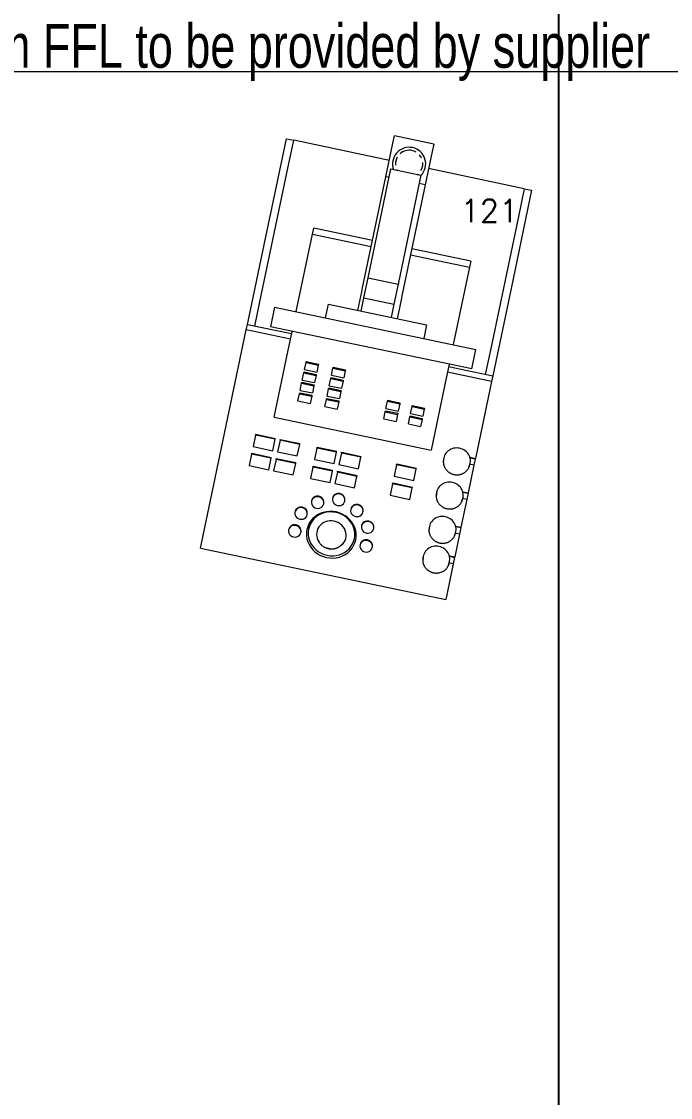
# Model space of a CAD drawing. Header units: metres. Extents: x -18745 to 220762, y -1579758 to -1356048.
# Drawn here: x 172642 to 173936, y -1425427 to -1423281 of the extents above; entities that cross this region are included whole.
import ezdxf

# ---------------------------------------------------------------- set-up
doc = ezdxf.new("R2010")
doc.units = ezdxf.units.M
doc.layers.get('0').update_dxf_attribs({"lineweight": 0})
doc.layers.add('A-100 - Copy$0$axes', color=8, linetype='Continuous')
doc.layers.add('A-100 - Copy$0$Medical Equipment and Furniture', color=8, linetype='Continuous', lineweight=0)
doc.layers.add('A-100 - Copy$0$Walls', color=8, linetype='Continuous', lineweight=0)
doc.styles.add('A-100 - Copy$0$list_ghTextstyle', font='romans.shx', dxfattribs={"height": 0.25})
doc.styles.add('A-100 - Copy$0$X3G_ENTITY_257CFD', font='swisscl.ttf', dxfattribs={"height": 200})

# ---------------------------------------------------------------- blocks, each defined once
blk = doc.blocks.new('A-100 - Copy$0$ME15657-P')
for p, q in [((0.04, 0.8841), (-0.04, 0.8841)), ((-0.04, 0.8691), (-0.04, 0.8841)), ((0.04, 0.8841), (0.04, 0.8691)), ((-0.04, 0.8009), (-0.04, 0.8691)), ((0.04, 0.8691), (0.04, 0.8009)), ((-0.25, 0.6341), (-0.25, 0.8341)), ((-0.25, 0.8341), (-0.235, 0.8341)), ((-0.04, 0.8341), (-0.235, 0.8341)), ((-0.235, 0.7741), (-0.235, 0.8341)), ((-0.0335, 0.5963), (-0.0335, 0.8182)), ((-0.0335, 0.8182), (0.0275, 0.8182)), ((0.0275, 0.8182), (0.0275, 0.5963)), ((0.235, 0.8341), (0.04, 0.8341)), ((0.235, 0.8341), (0.235, 0.7741)), ((0.235, 0.8341), (0.25, 0.8341)), ((0.25, 0.8341), (0.25, 0.6341)), ((-0.04, 0.5746), (-0.04, 0.8009)), ((-0.0335, 0.8009), (-0.04, 0.8009)), ((0.04, 0.8009), (0.0275, 0.8009)), ((0.04, 0.8009), (0.04, 0.5746)), ((-0.235, 0.5052), (-0.235, 0.7741)), ((0.235, 0.7741), (0.235, 0.5052)), ((-0.04, 0.671), (-0.16, 0.671)), ((-0.16, 0.6707), (-0.16, 0.671)), ((-0.16, 0.6587), (-0.16, 0.6707)), ((0.16, 0.671), (0.04, 0.671)), ((0.16, 0.671), (0.16, 0.6707)), ((0.16, 0.6707), (0.16, 0.6587)), ((-0.16, 0.5007), (-0.16, 0.6587)), ((-0.16, 0.6587), (-0.04, 0.6587)), ((0.04, 0.6587), (0.16, 0.6587)), ((0.16, 0.6587), (0.16, 0.5007)), ((-0.25, 0.4559), (-0.25, 0.6341)), ((0.25, 0.6341), (0.25, 0.4559)), ((-0.0335, 0.5553), (-0.0335, 0.5963)), ((-0.0335, 0.5963), (0.0275, 0.5963)), ((0.0275, 0.5963), (0.0275, 0.5553)), ((-0.04, 0.5665), (-0.04, 0.5746)), ((-0.04, 0.5283), (-0.04, 0.5665)), ((0.04, 0.5746), (0.04, 0.5665)), ((0.04, 0.5665), (0.04, 0.5283)), ((-0.0335, 0.5283), (-0.0335, 0.5553)), ((-0.0335, 0.5553), (0.0275, 0.5553)), ((0.0275, 0.5553), (0.0275, 0.5283)), ((-0.1, 0.5007), (-0.1, 0.5283)), ((-0.1, 0.5283), (0.1, 0.5283)), ((0.1, 0.5283), (0.1, 0.5007)), ((-0.235, 0.4556), (-0.235, 0.5052)), ((-0.2039, 0.5007), (0.2061, 0.5007)), ((-0.2039, 0.5007), (-0.2039, 0.4607)), ((0.2061, 0.4607), (0.2061, 0.5007)), ((0.235, 0.5052), (0.235, 0.4556)), ((-0.25, 0.4445), (-0.25, 0.4559)), ((-0.25, 0.4559), (-0.16, 0.4559)), ((0.2061, 0.4607), (-0.2039, 0.4607)), ((-0.16, 0.4191), (-0.16, 0.4606)), ((0.16, 0.4606), (0.16, 0.4191)), ((0.16, 0.4559), (0.25, 0.4559)), ((0.25, 0.4559), (0.25, 0.4445)), ((-0.25, 0.0096), (-0.25, 0.4445)), ((-0.16, 0.4445), (-0.25, 0.4445)), ((0.25, 0.4445), (0.16, 0.4445)), ((0.25, 0.4445), (0.25, 0.2877)), ((-0.16, 0.2855), (-0.16, 0.4191)), ((0.16, 0.4191), (0.16, 0.2855)), ((-0.12, 0.4055), (-0.12, 0.4076)), ((-0.12, 0.4076), (-0.095, 0.4076)), ((-0.12, 0.391), (-0.12, 0.4055)), ((-0.12, 0.4055), (-0.095, 0.4055)), ((-0.12, 0.391), (-0.095, 0.391)), ((-0.12, 0.3843), (-0.12, 0.3864)), ((-0.12, 0.3864), (-0.095, 0.3864)), ((-0.095, 0.4076), (-0.095, 0.4055)), ((-0.095, 0.4055), (-0.095, 0.391)), ((-0.095, 0.3864), (-0.095, 0.3843)), ((-0.065, 0.4055), (-0.065, 0.4076)), ((-0.065, 0.4076), (-0.04, 0.4076)), ((-0.065, 0.391), (-0.065, 0.4055)), ((-0.065, 0.4055), (-0.04, 0.4055)), ((-0.065, 0.391), (-0.04, 0.391)), ((-0.065, 0.3843), (-0.065, 0.3864)), ((-0.065, 0.3864), (-0.04, 0.3864)), ((-0.04, 0.4076), (-0.04, 0.4055)), ((-0.04, 0.4055), (-0.04, 0.391)), ((-0.04, 0.3864), (-0.04, 0.3843)), ((-0.12, 0.3698), (-0.12, 0.3843)), ((-0.12, 0.3843), (-0.095, 0.3843)), ((-0.12, 0.3698), (-0.095, 0.3698)), ((-0.12, 0.3631), (-0.12, 0.3652)), ((-0.12, 0.3652), (-0.095, 0.3652)), ((-0.095, 0.3843), (-0.095, 0.3698)), ((-0.095, 0.3652), (-0.095, 0.3631)), ((-0.065, 0.3698), (-0.065, 0.3843)), ((-0.065, 0.3843), (-0.04, 0.3843)), ((-0.065, 0.3698), (-0.04, 0.3698)), ((-0.065, 0.3631), (-0.065, 0.3652)), ((-0.065, 0.3652), (-0.04, 0.3652)), ((-0.04, 0.3843), (-0.04, 0.3698)), ((-0.04, 0.3652), (-0.04, 0.3631)), ((0.055, 0.3631), (0.055, 0.3652)), ((0.055, 0.3652), (0.08, 0.3652)), ((0.08, 0.3652), (0.08, 0.3631)), ((0.105, 0.3631), (0.105, 0.3652)), ((0.105, 0.3652), (0.13, 0.3652)), ((0.13, 0.3652), (0.13, 0.3631)), ((-0.12, 0.3486), (-0.12, 0.3631)), ((-0.12, 0.3631), (-0.095, 0.3631)), ((-0.12, 0.3486), (-0.095, 0.3486)), ((-0.12, 0.3418), (-0.12, 0.344)), ((-0.12, 0.344), (-0.095, 0.344)), ((-0.095, 0.3631), (-0.095, 0.3486)), ((-0.095, 0.344), (-0.095, 0.3418)), ((-0.065, 0.3486), (-0.065, 0.3631)), ((-0.065, 0.3631), (-0.04, 0.3631)), ((-0.065, 0.3486), (-0.04, 0.3486)), ((-0.065, 0.3418), (-0.065, 0.344)), ((-0.065, 0.344), (-0.04, 0.344)), ((-0.04, 0.3631), (-0.04, 0.3486)), ((-0.04, 0.344), (-0.04, 0.3418)), ((0.055, 0.3486), (0.055, 0.3631)), ((0.055, 0.3631), (0.08, 0.3631)), ((0.055, 0.3486), (0.08, 0.3486)), ((0.055, 0.3418), (0.055, 0.344)), ((0.055, 0.344), (0.08, 0.344)), ((0.08, 0.3631), (0.08, 0.3486)), ((0.08, 0.344), (0.08, 0.3418)), ((0.105, 0.3486), (0.105, 0.3631)), ((0.105, 0.3631), (0.13, 0.3631)), ((0.105, 0.3486), (0.13, 0.3486)), ((0.105, 0.3418), (0.105, 0.344)), ((0.105, 0.344), (0.13, 0.344)), ((0.13, 0.3631), (0.13, 0.3486)), ((0.13, 0.344), (0.13, 0.3418)), ((-0.12, 0.3274), (-0.12, 0.3418)), ((-0.12, 0.3418), (-0.095, 0.3418)), ((-0.12, 0.3274), (-0.095, 0.3274)), ((-0.095, 0.3418), (-0.095, 0.3274)), ((-0.065, 0.3274), (-0.065, 0.3418)), ((-0.065, 0.3418), (-0.04, 0.3418)), ((-0.065, 0.3274), (-0.04, 0.3274)), ((-0.04, 0.3418), (-0.04, 0.3274)), ((0.055, 0.3274), (0.055, 0.3418)), ((0.055, 0.3418), (0.08, 0.3418)), ((0.055, 0.3274), (0.08, 0.3274)), ((0.08, 0.3418), (0.08, 0.3274)), ((0.105, 0.3274), (0.105, 0.3418)), ((0.105, 0.3418), (0.13, 0.3418)), ((0.105, 0.3274), (0.13, 0.3274)), ((0.13, 0.3418), (0.13, 0.3274)), ((-0.16, 0.2855), (0.16, 0.2855)), ((0.2372, 0.2879), (0.2394, 0.2877)), ((0.2381, 0.2867), (0.2394, 0.2868)), ((0.2394, 0.2877), (0.25, 0.2877)), ((0.2394, 0.2868), (0.25, 0.2868)), ((0.25, 0.2876), (0.25, 0.2867)), ((0.25, 0.2868), (0.25, 0.2737)), ((0.1882, 0.276), (0.1882, 0.2729)), ((0.25, 0.2737), (0.2406, 0.2737)), ((0.2418, 0.2729), (0.2418, 0.276)), ((0.25, 0.2737), (0.25, 0.2177)), ((-0.1888, 0.2448), (-0.1488, 0.2448)), ((-0.1888, 0.243), (-0.1888, 0.2448)), ((-0.1488, 0.243), (-0.1888, 0.243)), ((-0.1888, 0.243), (-0.1888, 0.2196)), ((-0.1488, 0.243), (-0.1488, 0.2448)), ((-0.1488, 0.2196), (-0.1488, 0.243)), ((-0.1388, 0.2448), (-0.0988, 0.2448)), ((-0.1388, 0.243), (-0.1388, 0.2448)), ((-0.0988, 0.243), (-0.1388, 0.243)), ((-0.1388, 0.243), (-0.1388, 0.2196)), ((-0.0988, 0.243), (-0.0988, 0.2448)), ((-0.0988, 0.2196), (-0.0988, 0.243)), ((-0.0638, 0.2448), (-0.0238, 0.2448)), ((-0.0638, 0.243), (-0.0638, 0.2448)), ((-0.0238, 0.243), (-0.0638, 0.243)), ((-0.0638, 0.243), (-0.0638, 0.2196)), ((-0.0238, 0.243), (-0.0238, 0.2448)), ((-0.0238, 0.2196), (-0.0238, 0.243)), ((-0.0138, 0.2448), (0.0262, 0.2448)), ((-0.0138, 0.243), (-0.0138, 0.2448)), ((0.0262, 0.243), (-0.0138, 0.243)), ((-0.0138, 0.243), (-0.0138, 0.2196)), ((0.0262, 0.243), (0.0262, 0.2448)), ((0.0262, 0.2196), (0.0262, 0.243)), ((0.0988, 0.2448), (0.1388, 0.2448)), ((0.0988, 0.243), (0.0988, 0.2448)), ((0.1388, 0.243), (0.0988, 0.243)), ((0.0988, 0.243), (0.0988, 0.2196)), ((0.1388, 0.243), (0.1388, 0.2448)), ((0.1388, 0.2196), (0.1388, 0.243)), ((-0.1888, 0.2196), (-0.1488, 0.2196)), ((-0.1388, 0.2196), (-0.0988, 0.2196)), ((-0.0638, 0.2196), (-0.0238, 0.2196)), ((-0.0138, 0.2196), (0.0262, 0.2196)), ((0.0988, 0.2196), (0.1388, 0.2196)), ((0.2375, 0.2178), (0.2394, 0.2177)), ((0.2385, 0.2167), (0.2394, 0.2168)), ((0.2394, 0.2177), (0.25, 0.2177)), ((0.2394, 0.2168), (0.25, 0.2168)), ((0.25, 0.2168), (0.25, 0.2037)), ((-0.1888, 0.206), (-0.1488, 0.206)), ((-0.1888, 0.2042), (-0.1888, 0.206)), ((-0.1488, 0.2042), (-0.1888, 0.2042)), ((-0.1888, 0.2042), (-0.1888, 0.1809)), ((-0.1488, 0.2042), (-0.1488, 0.206)), ((-0.1488, 0.1809), (-0.1488, 0.2042)), ((-0.1388, 0.206), (-0.0988, 0.206)), ((-0.1388, 0.2042), (-0.1388, 0.206)), ((-0.0988, 0.2042), (-0.1388, 0.2042)), ((-0.1388, 0.2042), (-0.1388, 0.1809)), ((-0.0988, 0.2042), (-0.0988, 0.206)), ((-0.0988, 0.1809), (-0.0988, 0.2042)), ((-0.0638, 0.206), (-0.0238, 0.206)), ((-0.0638, 0.2042), (-0.0638, 0.206)), ((-0.0238, 0.2042), (-0.0638, 0.2042)), ((-0.0638, 0.2042), (-0.0638, 0.1809)), ((-0.0238, 0.2042), (-0.0238, 0.206)), ((-0.0238, 0.1809), (-0.0238, 0.2042)), ((-0.0138, 0.206), (0.0262, 0.206)), ((-0.0138, 0.2042), (-0.0138, 0.206)), ((0.0262, 0.2042), (-0.0138, 0.2042)), ((-0.0138, 0.2042), (-0.0138, 0.1809)), ((0.0262, 0.2042), (0.0262, 0.206)), ((0.0262, 0.1809), (0.0262, 0.2042)), ((0.0988, 0.206), (0.1388, 0.206)), ((0.0988, 0.2042), (0.0988, 0.206)), ((0.1388, 0.2042), (0.0988, 0.2042)), ((0.0988, 0.2042), (0.0988, 0.1809)), ((0.1388, 0.2042), (0.1388, 0.206)), ((0.1388, 0.1809), (0.1388, 0.2042)), ((0.1882, 0.2064), (0.1882, 0.2033)), ((0.25, 0.2037), (0.2406, 0.2037)), ((0.2418, 0.2033), (0.2418, 0.2064)), ((0.25, 0.2037), (0.25, 0.1476)), ((-0.1888, 0.1809), (-0.1488, 0.1809)), ((-0.1388, 0.1809), (-0.0988, 0.1809)), ((-0.0638, 0.1809), (-0.0238, 0.1809)), ((-0.0138, 0.1809), (0.0262, 0.1809)), ((0.0988, 0.1809), (0.1388, 0.1809)), ((-0.0125, 0.1519), (-0.0125, 0.1509)), ((0.0125, 0.1509), (0.0125, 0.1519)), ((-0.0525, 0.1379), (-0.0525, 0.1369)), ((-0.0275, 0.1369), (-0.0275, 0.1379)), ((0.0275, 0.1379), (0.0275, 0.1369)), ((0.0525, 0.1369), (0.0525, 0.1379)), ((0.1882, 0.1365), (0.1882, 0.1333)), ((0.2376, 0.1478), (0.2394, 0.1476)), ((0.2385, 0.1467), (0.2394, 0.1467)), ((0.2394, 0.1476), (0.25, 0.1476)), ((0.2394, 0.1467), (0.25, 0.1467)), ((0.25, 0.1336), (0.2406, 0.1336)), ((0.2418, 0.1333), (0.2418, 0.1365)), ((0.25, 0.1475), (0.25, 0.1466)), ((0.25, 0.1467), (0.25, 0.1336)), ((0.25, 0.1336), (0.25, 0.087)), ((-0.0803, 0.1099), (-0.0803, 0.1089)), ((-0.0553, 0.1089), (-0.0553, 0.1099)), ((0.0553, 0.1099), (0.0553, 0.1089)), ((0.0803, 0.1089), (0.0803, 0.1099)), ((0.2376, 0.0872), (0.2394, 0.087)), ((0.2385, 0.0861), (0.2394, 0.0861)), ((0.2394, 0.087), (0.25, 0.087)), ((0.2394, 0.0861), (0.25, 0.0861)), ((0.25, 0.0869), (0.25, 0.086)), ((0.25, 0.0861), (0.25, 0.073)), ((-0.0853, 0.0726), (-0.0853, 0.0715)), ((-0.0603, 0.0715), (-0.0603, 0.0726)), ((0.0603, 0.0726), (0.0603, 0.0715)), ((0.0853, 0.0715), (0.0853, 0.0726)), ((0.1882, 0.0758), (0.1882, 0.0727)), ((0.25, 0.073), (0.2406, 0.073)), ((0.2418, 0.0727), (0.2418, 0.0758)), ((0.25, 0.073), (0.25, 0.0096)), ((-0.25, 0), (-0.25, 0.0096)), ((-0.25, 0), (0.25, 0)), ((0.25, 0.0096), (0.25, 0))]:
    blk.add_line(p, q)
at = {"flags": 128}
for points in [[(0.1882, 0.2729), (0.1883, 0.2718), (0.1883, 0.2708), (0.1884, 0.2698), (0.1886, 0.2688), (0.1888, 0.2678), (0.189, 0.2668), (0.1893, 0.2658), (0.1896, 0.2648), (0.19, 0.2638), (0.1904, 0.2629), (0.1909, 0.262), (0.1913, 0.261), (0.1919, 0.2602), (0.1924, 0.2593), (0.193, 0.2584), (0.1936, 0.2576), (0.1943, 0.2568), (0.195, 0.256), (0.1957, 0.2553), (0.1965, 0.2546), (0.1973, 0.2539), (0.1981, 0.2532), (0.1989, 0.2526), (0.1998, 0.252), (0.2007, 0.2515), (0.2016, 0.251), (0.2025, 0.2505), (0.2035, 0.25), (0.2044, 0.2496), (0.2054, 0.2492), (0.2064, 0.2489), (0.2074, 0.2486), (0.2084, 0.2483), (0.2095, 0.2481), (0.2105, 0.2479), (0.2116, 0.2478), (0.2126, 0.2477), (0.2137, 0.2476), (0.2147, 0.2476), (0.215, 0.2476)], [(0.215, 0.2476), (0.2161, 0.2476), (0.2171, 0.2476), (0.2182, 0.2477), (0.2192, 0.2479), (0.2203, 0.248), (0.2213, 0.2483), (0.2223, 0.2485), (0.2233, 0.2488), (0.2243, 0.2491), (0.2253, 0.2495), (0.2263, 0.2499), (0.2272, 0.2503), (0.2282, 0.2508), (0.2291, 0.2513), (0.23, 0.2519), (0.2308, 0.2525), (0.2317, 0.2531), (0.2325, 0.2537), (0.2333, 0.2544), (0.2341, 0.2551), (0.2348, 0.2558), (0.2355, 0.2566), (0.2362, 0.2574), (0.2368, 0.2582), (0.2374, 0.2591), (0.238, 0.2599), (0.2385, 0.2608), (0.239, 0.2617), (0.2395, 0.2626), (0.2399, 0.2636), (0.2403, 0.2645), (0.2406, 0.2655), (0.2409, 0.2665), (0.2411, 0.2675), (0.2414, 0.2685), (0.2415, 0.2695), (0.2416, 0.2705), (0.2417, 0.2716), (0.2418, 0.2726), (0.2418, 0.2729)], [(0.1882, 0.2033), (0.1883, 0.2023), (0.1883, 0.2012), (0.1884, 0.2002), (0.1886, 0.1992), (0.1888, 0.1982), (0.189, 0.1972), (0.1893, 0.1962), (0.1896, 0.1952), (0.19, 0.1943), (0.1904, 0.1933), (0.1909, 0.1924), (0.1913, 0.1915), (0.1919, 0.1906), (0.1924, 0.1897), (0.193, 0.1889), (0.1936, 0.188), (0.1943, 0.1872), (0.195, 0.1865), (0.1957, 0.1857), (0.1965, 0.185), (0.1973, 0.1843), (0.1981, 0.1837), (0.1989, 0.183), (0.1998, 0.1825), (0.2007, 0.1819), (0.2016, 0.1814), (0.2025, 0.1809), (0.2035, 0.1804), (0.2044, 0.18), (0.2054, 0.1797), (0.2064, 0.1793), (0.2074, 0.179), (0.2084, 0.1787), (0.2095, 0.1785), (0.2105, 0.1783), (0.2116, 0.1782), (0.2126, 0.1781), (0.2137, 0.178), (0.2147, 0.178), (0.215, 0.178)], [(0.215, 0.178), (0.2161, 0.178), (0.2171, 0.178), (0.2182, 0.1781), (0.2192, 0.1783), (0.2203, 0.1785), (0.2213, 0.1787), (0.2223, 0.1789), (0.2233, 0.1792), (0.2243, 0.1796), (0.2253, 0.1799), (0.2263, 0.1803), (0.2272, 0.1808), (0.2282, 0.1812), (0.2291, 0.1818), (0.23, 0.1823), (0.2308, 0.1829), (0.2317, 0.1835), (0.2325, 0.1841), (0.2333, 0.1848), (0.2341, 0.1855), (0.2348, 0.1863), (0.2355, 0.187), (0.2362, 0.1878), (0.2368, 0.1886), (0.2374, 0.1895), (0.238, 0.1903), (0.2385, 0.1912), (0.239, 0.1921), (0.2395, 0.1931), (0.2399, 0.194), (0.2403, 0.195), (0.2406, 0.1959), (0.2409, 0.1969), (0.2411, 0.1979), (0.2414, 0.1989), (0.2415, 0.1999), (0.2416, 0.201), (0.2417, 0.202), (0.2418, 0.203), (0.2418, 0.2033)], [(0.1882, 0.1333), (0.1883, 0.1323), (0.1883, 0.1313), (0.1884, 0.1303), (0.1886, 0.1292), (0.1888, 0.1282), (0.189, 0.1272), (0.1893, 0.1262), (0.1896, 0.1253), (0.19, 0.1243), (0.1904, 0.1234), (0.1909, 0.1224), (0.1913, 0.1215), (0.1919, 0.1206), (0.1924, 0.1198), (0.193, 0.1189), (0.1936, 0.1181), (0.1943, 0.1173), (0.195, 0.1165), (0.1957, 0.1158), (0.1965, 0.1151), (0.1973, 0.1144), (0.1981, 0.1137), (0.1989, 0.1131), (0.1998, 0.1125), (0.2007, 0.112), (0.2016, 0.1114), (0.2025, 0.1109), (0.2035, 0.1105), (0.2044, 0.1101), (0.2054, 0.1097), (0.2064, 0.1094), (0.2074, 0.1091), (0.2084, 0.1088), (0.2095, 0.1086), (0.2105, 0.1084), (0.2116, 0.1082), (0.2126, 0.1081), (0.2137, 0.1081), (0.2147, 0.108), (0.215, 0.108)], [(0.215, 0.108), (0.2161, 0.108), (0.2171, 0.1081), (0.2182, 0.1082), (0.2192, 0.1083), (0.2203, 0.1085), (0.2213, 0.1087), (0.2223, 0.109), (0.2233, 0.1093), (0.2243, 0.1096), (0.2253, 0.11), (0.2263, 0.1104), (0.2272, 0.1108), (0.2282, 0.1113), (0.2291, 0.1118), (0.23, 0.1124), (0.2308, 0.1129), (0.2317, 0.1135), (0.2325, 0.1142), (0.2333, 0.1149), (0.2341, 0.1156), (0.2348, 0.1163), (0.2355, 0.1171), (0.2362, 0.1179), (0.2368, 0.1187), (0.2374, 0.1195), (0.238, 0.1204), (0.2385, 0.1213), (0.239, 0.1222), (0.2395, 0.1231), (0.2399, 0.1241), (0.2403, 0.125), (0.2406, 0.126), (0.2409, 0.127), (0.2411, 0.128), (0.2414, 0.129), (0.2415, 0.13), (0.2416, 0.131), (0.2417, 0.132), (0.2418, 0.1331), (0.2418, 0.1333)], [(-0.0266, 0.0675), (-0.026, 0.0664), (-0.0253, 0.0654), (-0.0246, 0.0644), (-0.0239, 0.0634), (-0.0231, 0.0624), (-0.0224, 0.0615), (-0.0215, 0.0606), (-0.0207, 0.0598), (-0.0198, 0.0589), (-0.0189, 0.0582), (-0.018, 0.0575), (-0.017, 0.0568), (-0.016, 0.0561), (-0.015, 0.0555), (-0.014, 0.055), (-0.013, 0.0544), (-0.0119, 0.054), (-0.0109, 0.0535), (-0.0098, 0.0531), (-0.0087, 0.0528), (-0.0076, 0.0525), (-0.0065, 0.0522), (-0.0054, 0.052), (-0.0043, 0.0518), (-0.0032, 0.0517), (-0.0021, 0.0516), (-0.001, 0.0515), (0, 0.0515)], [(0, 0.0515), (0.0011, 0.0515), (0.0022, 0.0516), (0.0034, 0.0517), (0.0045, 0.0518), (0.0056, 0.052), (0.0067, 0.0522), (0.0078, 0.0525), (0.0089, 0.0528), (0.0099, 0.0532), (0.011, 0.0536), (0.0121, 0.054), (0.0131, 0.0545), (0.0141, 0.055), (0.0152, 0.0556), (0.0161, 0.0562), (0.0171, 0.0569), (0.0181, 0.0575), (0.019, 0.0583), (0.0199, 0.059), (0.0208, 0.0599), (0.0216, 0.0607), (0.0225, 0.0616), (0.0232, 0.0625), (0.024, 0.0635), (0.0247, 0.0645), (0.0254, 0.0655), (0.026, 0.0666), (0.0266, 0.0675)], [(0.1882, 0.0727), (0.1883, 0.0717), (0.1883, 0.0706), (0.1884, 0.0696), (0.1886, 0.0686), (0.1888, 0.0676), (0.189, 0.0666), (0.1893, 0.0656), (0.1896, 0.0646), (0.19, 0.0637), (0.1904, 0.0627), (0.1909, 0.0618), (0.1913, 0.0609), (0.1919, 0.06), (0.1924, 0.0591), (0.193, 0.0583), (0.1936, 0.0574), (0.1943, 0.0566), (0.195, 0.0559), (0.1957, 0.0551), (0.1965, 0.0544), (0.1973, 0.0537), (0.1981, 0.0531), (0.1989, 0.0525), (0.1998, 0.0519), (0.2007, 0.0513), (0.2016, 0.0508), (0.2025, 0.0503), (0.2035, 0.0499), (0.2044, 0.0494), (0.2054, 0.0491), (0.2064, 0.0487), (0.2074, 0.0484), (0.2084, 0.0482), (0.2095, 0.0479), (0.2105, 0.0477), (0.2116, 0.0476), (0.2126, 0.0475), (0.2137, 0.0474), (0.2147, 0.0474), (0.215, 0.0474)], [(0.215, 0.0474), (0.2161, 0.0474), (0.2171, 0.0475), (0.2182, 0.0476), (0.2192, 0.0477), (0.2203, 0.0479), (0.2213, 0.0481), (0.2223, 0.0483), (0.2233, 0.0486), (0.2243, 0.049), (0.2253, 0.0493), (0.2263, 0.0497), (0.2272, 0.0502), (0.2282, 0.0507), (0.2291, 0.0512), (0.23, 0.0517), (0.2308, 0.0523), (0.2317, 0.0529), (0.2325, 0.0536), (0.2333, 0.0542), (0.2341, 0.0549), (0.2348, 0.0557), (0.2355, 0.0564), (0.2362, 0.0572), (0.2368, 0.058), (0.2374, 0.0589), (0.238, 0.0597), (0.2385, 0.0606), (0.239, 0.0615), (0.2395, 0.0625), (0.2399, 0.0634), (0.2403, 0.0644), (0.2406, 0.0653), (0.2409, 0.0663), (0.2411, 0.0673), (0.2414, 0.0683), (0.2415, 0.0693), (0.2416, 0.0704), (0.2417, 0.0714), (0.2418, 0.0724), (0.2418, 0.0727)]]:
    blk.add_lwpolyline(points, dxfattribs=at)
for radius, start, end in [(0.033, 90, 212.0544), (0.0272, 90, 144), (0.033, 327.3076, 90), (0.0272, 72, 90), (0.0272, 162, 198), (0.0272, 126, 144), (0.0272, 36, 54), (0.0272, 0, 18), (0.0272, 342, 18), (0.0272, 180, 198), (0.0272, 216, 221.6097), (0.0272, 318.3903, 324), (0.0272, 318.3903, 324)]:
    blk.add_arc((0, 0.8355), radius, start, end)
for centre, major_axis, start_param, end_param in [((0.215, 0.276), (0.0268, 0), 1.570796, 3.401412), ((0.215, 0.276), (0.0268, 0), 5.969026, 7.853982), ((0.215, 0.2064), (0.0268, 0), 1.570796, 3.401412), ((0.215, 0.2064), (0.0268, 0), 5.969026, 7.853982), ((0, 0.1519), (0.0125, 0), 1.570796, 3.141593), ((0, 0.1509), (0.0125, 0), 1.570796, 4.712389), ((0, 0.1519), (0.0125, 0), 0, 1.570796), ((0, 0.1509), (0.0125, 0), 4.712389, 7.853982), ((0.215, 0.1365), (0.0268, 0), 1.570796, 3.401412), ((0.215, 0.1365), (0.0268, 0), 5.969026, 7.853982), ((-0.04, 0.1379), (0.0125, 0), 1.570796, 3.141593), ((-0.04, 0.1369), (0.0125, 0), 1.570796, 4.712389), ((-0.04, 0.1379), (0.0125, 0), 0, 1.570796), ((-0.04, 0.1369), (0.0125, 0), 4.712389, 7.853982), ((0.04, 0.1379), (0.0125, 0), 1.570796, 3.141593), ((0.04, 0.1369), (0.0125, 0), 1.570796, 4.712389), ((0.04, 0.1379), (0.0125, 0), 0, 1.570796), ((0.04, 0.1369), (0.0125, 0), 4.712389, 7.853982), ((-0.0678, 0.1099), (0.0125, 0), 1.570796, 3.141593), ((-0.0678, 0.1089), (0.0125, 0), 1.570796, 4.712389), ((-0.0678, 0.1099), (0.0125, 0), 0, 1.570796), ((-0.0678, 0.1089), (0.0125, 0), 4.712389, 7.853982), ((0, 0.0797), (-0.0497, 0), 4.712389, 7.853982), ((0, 0.0815), (-0.0467, 0), 4.712389, 7.853982), ((0, 0.0797), (0.0296, 0), 1.570796, 3.926991), ((0, 0.0797), (0.0497, 0), 4.712389, 7.853982), ((0, 0.0815), (0.0467, 0), 4.712389, 7.853982), ((0, 0.0797), (0.0296, 0), 5.497787, 7.853982), ((0.0678, 0.1099), (0.0125, 0), 1.570796, 3.141593), ((0.0678, 0.1089), (0.0125, 0), 1.570796, 4.712389), ((0.0678, 0.1099), (0.0125, 0), 0, 1.570796), ((0.0678, 0.1089), (-0.0125, 0), 1.570796, 4.712389), ((0.215, 0.0758), (0.0268, 0), 1.570796, 3.401412), ((0.215, 0.0758), (0.0268, 0), 5.969026, 7.853982), ((-0.0728, 0.0726), (0.0125, 0), 1.570796, 3.141593), ((-0.0728, 0.0715), (0.0125, 0), 1.570796, 4.712389), ((-0.0728, 0.0726), (0.0125, 0), 0, 1.570796), ((-0.0728, 0.0715), (0.0125, 0), 4.712389, 7.853982), ((0.0728, 0.0726), (0.0125, 0), 1.570796, 3.141593), ((0.0728, 0.0715), (0.0125, 0), 1.570796, 4.712389), ((0.0728, 0.0726), (0.0125, 0), 0, 1.570796), ((0.0728, 0.0715), (0.0125, 0), 4.712389, 7.853982), ((0, 0.0797), (0.0296, 0), 4.624442, 4.652361), ((0, 0.0797), (0.0296, 0), 4.672724, 4.712389), ((0, 0.0797), (0.0296, 0), 4.712389, 4.752054), ((0, 0.0797), (0.0296, 0), 4.772417, 4.800336)]:
    blk.add_ellipse(centre, major_axis=major_axis, ratio=0.93358, start_param=start_param, end_param=end_param)
blk = doc.blocks.new('A-100 - Copy')
at = {"layer": 'A-100 - Copy$0$axes'}
blk.add_line((173713.3, -1477303.3, 0), (173713.3, -1391762.7, 0), dxfattribs=at)
at = {"layer": 'A-100 - Copy$0$Walls'}
blk.add_line((168262.2, -1423380.6, 0), (175033.3, -1423380.6, 0), dxfattribs=at)
at = {"layer": 'A-100 - Copy$0$Medical Equipment and Furniture', "xscale": 1000.000000000001, "yscale": 1000.000000000001, "zscale": 1000.000000000001, "rotation": 348.1466182299062}
blk.add_blockref('A-100 - Copy$0$ME15657-P', (173243.2, -1424382.3, -0.2), dxfattribs=at)
at = {"layer": 'A-100 - Copy$0$Medical Equipment and Furniture', "insert": (172422.6, -1423285.5, 0), "char_height": 87.473, "width": 3260.537, "attachment_point": 2, "style": 'A-100 - Copy$0$X3G_ENTITY_257CFD'}
blk.add_mtext('05 and 06 are wall mounted. Distance from FFL to be provided by supplier', dxfattribs=at)
at = {"layer": 'A-100 - Copy$0$Medical Equipment and Furniture', "insert": (173575, -1423635.7, 0), "char_height": 45, "attachment_point": 2, "style": 'A-100 - Copy$0$list_ghTextstyle'}
blk.add_mtext('121', dxfattribs=at)

msp = doc.modelspace()

# ---------------------------------------------------------------- block references
msp.add_blockref('A-100 - Copy', (0, 0))

doc.saveas('drawing.dxf')
